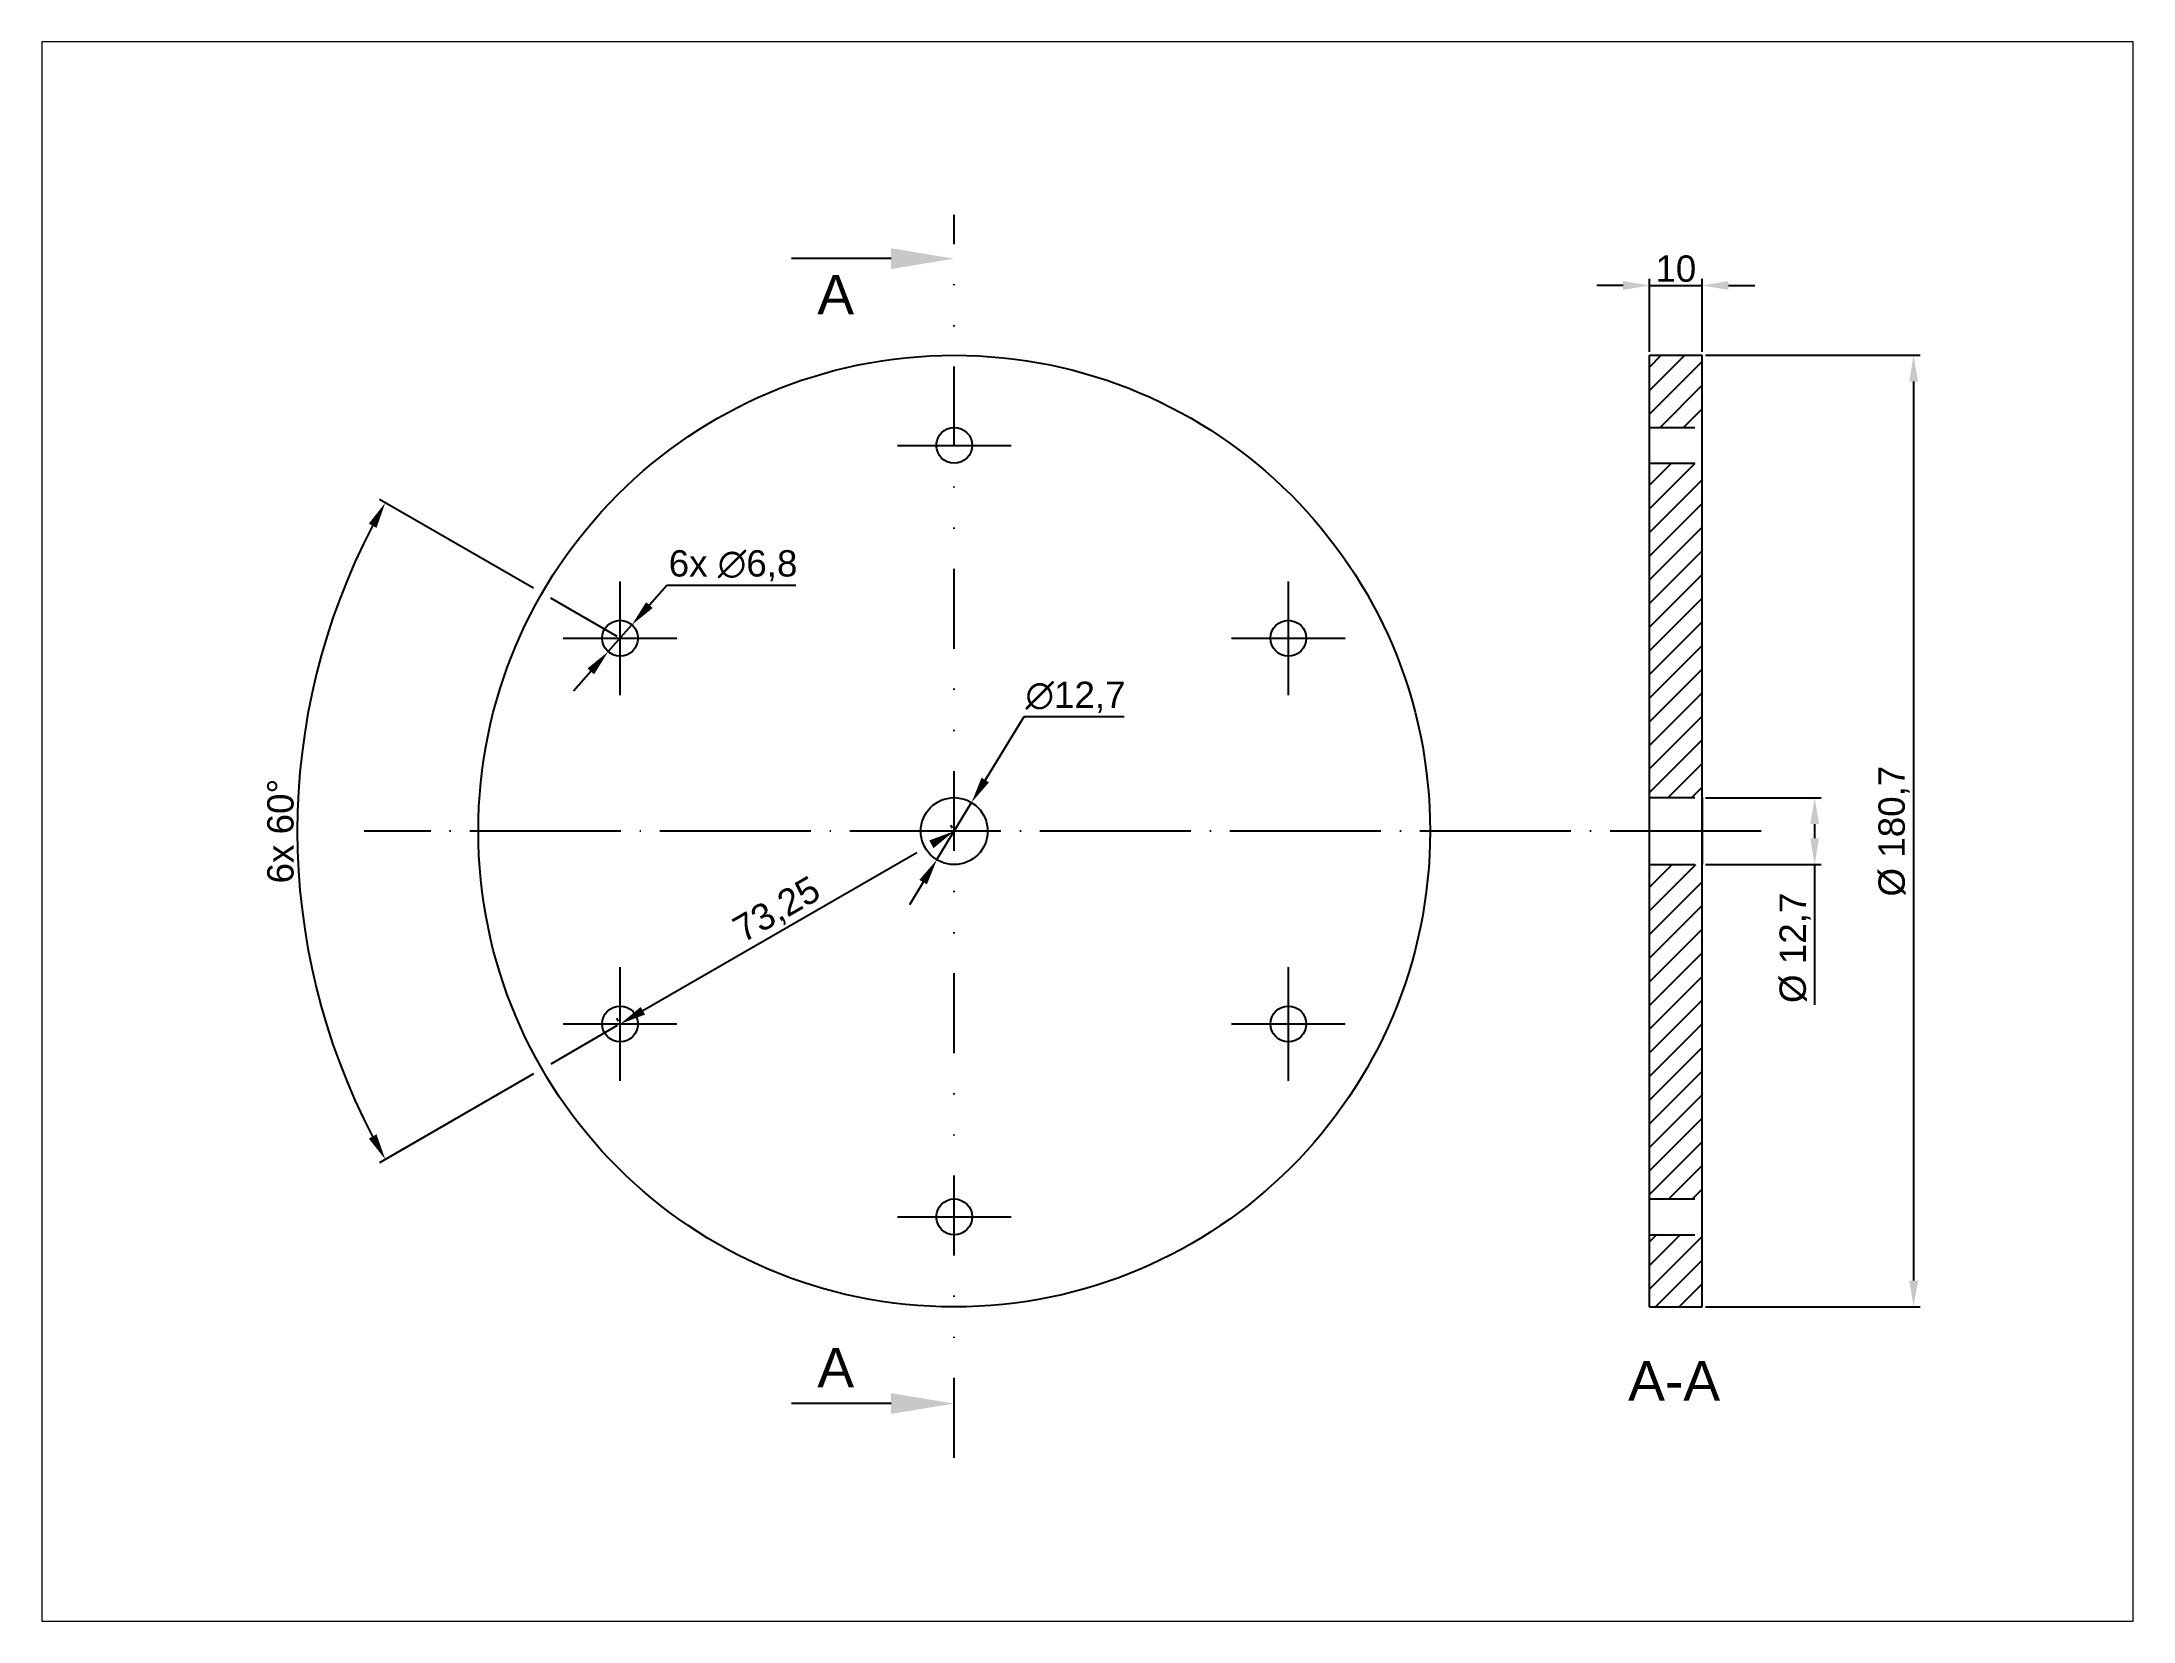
# Paper-space layout 'Layout1' of a CAD drawing. Header units: millimetres. Extents: x 0 to 257, y 0 to 194.
# The model-space entities are those that its viewports show. They can reach past a viewport. Long polylines and large blocks are cut down to what shows.
import ezdxf
from ezdxf import colors
from ezdxf.entities.mleader import LeaderData, LeaderLine
from ezdxf.math import Vec2, Vec3

# ---------------------------------------------------------------- set-up
doc = ezdxf.new("R2010")
doc.units = ezdxf.units.MM
for name, pattern in [('ACAD_ISO02W100', [15, 12, -3]), ('ACAD_ISO04W100', [30, 24, -3, 0, -3]), ('DIVIDE', [31.75, 12.7, -6.35, 0, -6.35, 0, -6.35])]:
    doc.linetypes.add(name, pattern=pattern)
for name, color, linetype in [('Centro', 7, 'ACAD_ISO04W100'), ('Corte', 7, 'DIVIDE'), ('Tracejada', 7, 'ACAD_ISO02W100')]:
    doc.layers.add(name, color=color, linetype=linetype)
doc.styles.get("Standard").update_dxf_attribs({"font": 'arial.ttf'})
doc.dimstyles.new('COTAS', dxfattribs={"dimtxt": 5, "dimasz": 5, "dimexe": 1.25, "dimexo": 0.625, "dimtad": 1, "dimtoh": 1, "dimtxsty": 'Standard', "dimcen": 2.5, "dimadec": 0, "dimazin": 0, "dimtfac": 1, "dimtmove": 0, "dimatfit": 3, "dimfxl": 1, "dimarcsym": 0})
doc.dimstyles.new('ISO-25 x2', dxfattribs={"dimtxt": 5, "dimasz": 5, "dimexe": 1.25, "dimexo": 0.625, "dimtad": 1, "dimtxsty": 'Standard', "dimcen": 2.5, "dimadec": 0, "dimazin": 0, "dimtfac": 1, "dimtmove": 0, "dimatfit": 3, "dimfxl": 1, "dimarcsym": 0})

# ---------------------------------------------------------------- blocks, each defined once
blk = doc.blocks.new('*D0')
at = {"color": 0, "lineweight": -2, "transparency": 16777216}
for p, q in [((3317.24, 1853.3), (3316.93, 1853.84)), ((3310.43, 1848.64), (3258.45, 1818.63)), ((3253.81, 1816.67), (3253.5, 1817.21))]:
    blk.add_line(p, q, dxfattribs=at)
at = {"color": 0, "transparency": 16777216}
for points in [[(3312.81, 1850.98), (3313.64, 1849.53), (3317.56, 1852.75)], [(3258.03, 1819.35), (3258.87, 1817.91), (3254.12, 1816.13)]]:
    blk.add_solid(points, dxfattribs=at)
at = {"layer": 'Defpoints', "color": 0, "transparency": 16777216}
for p in [(3317.56, 1852.75), (3254.12, 1816.13), (3254.12, 1816.13)]:
    blk.add_point(p, dxfattribs=at)
at = {"color": 0, "transparency": 16777216, "insert": (3284.02, 1837.58), "char_height": 5, "attachment_point": 5, "rotation": 30}
blk.add_mtext('73,25', dxfattribs=at)
blk = doc.blocks.new('*D1')
at = {"color": 0, "lineweight": -2, "transparency": 16777216}
for p, q in [((3237.69, 1898.87), (3208.47, 1915.74)), ((3253.58, 1889.69), (3240.94, 1896.99)), ((3253.58, 1815.82), (3240.94, 1808.52)), ((3237.69, 1806.64), (3208.47, 1789.77))]:
    blk.add_line(p, q, dxfattribs=at)
blk.add_arc((3317.56, 1852.75), 124.72, 152.2972, 207.7028, dxfattribs=at)
at = {"color": 0, "transparency": 16777216}
for points in [[(3206.41, 1911.14), (3207.87, 1910.33), (3209.55, 1915.11)], [(3207.87, 1795.18), (3206.41, 1794.37), (3209.55, 1790.4)]]:
    blk.add_solid(points, dxfattribs=at)
at = {"layer": 'Defpoints', "color": 0, "transparency": 16777216}
for p in [(3254.12, 1889.38), (3194.73, 1874.41), (3317.56, 1852.75), (3254.12, 1816.13)]:
    blk.add_point(p, dxfattribs=at)
at = {"color": 0, "transparency": 16777216, "insert": (3189.66, 1852.75), "char_height": 5, "attachment_point": 5, "rotation": 90}
blk.add_mtext('6x 60°', dxfattribs=at)
blk = doc.blocks.new('*D3')
at = {"color": 0, "lineweight": -2, "ltscale": 0.5, "transparency": 16777216}
for p, q in [((3449.56, 1943.73), (3449.56, 1957.61)), ((3459.56, 1943.73), (3459.56, 1957.61)), ((3444.56, 1956.36), (3439.56, 1956.36)), ((3449.56, 1956.36), (3459.56, 1956.36)), ((3464.56, 1956.36), (3469.56, 1956.36))]:
    blk.add_line(p, q, dxfattribs=at)
at = {"color": 0, "ltscale": 0.5, "transparency": 16777216}
for points in [[(3444.56, 1957.19), (3444.56, 1955.52), (3449.56, 1956.36)], [(3464.56, 1957.19), (3464.56, 1955.52), (3459.56, 1956.36)]]:
    blk.add_solid(points, dxfattribs=at)
at = {"layer": 'Defpoints', "color": 0, "ltscale": 0.5, "transparency": 16777216}
for p in [(3459.56, 1956.36), (3449.56, 1943.1), (3459.56, 1943.1)]:
    blk.add_point(p, dxfattribs=at)
at = {"color": 0, "ltscale": 0.5, "transparency": 16777216, "insert": (3454.56, 1959.53), "char_height": 5, "attachment_point": 5}
blk.add_mtext('10', dxfattribs=at)
blk = doc.blocks.new('*D4')
at = {"color": 0, "lineweight": -2, "ltscale": 0.5, "transparency": 16777216}
for p, q in [((3460.19, 1943.1), (3500.95, 1943.1)), ((3499.7, 1938.1), (3499.7, 1767.4)), ((3460.19, 1762.4), (3500.95, 1762.4))]:
    blk.add_line(p, q, dxfattribs=at)
at = {"color": 0, "ltscale": 0.5, "transparency": 16777216}
for points in [[(3498.87, 1938.1), (3500.54, 1938.1), (3499.7, 1943.1)], [(3498.87, 1767.4), (3500.54, 1767.4), (3499.7, 1762.4)]]:
    blk.add_solid(points, dxfattribs=at)
at = {"layer": 'Defpoints', "color": 0, "ltscale": 0.5, "transparency": 16777216}
for p in [(3459.56, 1943.1), (3459.56, 1762.4), (3499.7, 1762.4)]:
    blk.add_point(p, dxfattribs=at)
at = {"color": 0, "ltscale": 0.5, "transparency": 16777216, "insert": (3495.99, 1852.75), "char_height": 5, "attachment_point": 5, "rotation": 90}
blk.add_mtext('%%C 180,7', dxfattribs=at)
blk = doc.blocks.new('*D5')
at = {"color": 0, "lineweight": -2, "ltscale": 0.5, "transparency": 16777216}
for p, q in [((3330.75, 1874.46), (3323.45, 1862.45)), ((3349.8, 1874.46), (3330.75, 1874.46)), ((3314.26, 1847.33), (3320.85, 1858.18)), ((3311.66, 1843.05), (3309.07, 1838.78))]:
    blk.add_line(p, q, dxfattribs=at)
at = {"color": 0, "ltscale": 0.5, "transparency": 16777216}
for points in [[(3322.74, 1862.89), (3324.16, 1862.02), (3320.85, 1858.18)], [(3310.95, 1843.49), (3312.37, 1842.62), (3314.26, 1847.33)]]:
    blk.add_solid(points, dxfattribs=at)
at = {"layer": 'Defpoints', "color": 0, "ltscale": 0.5, "transparency": 16777216}
for p in [(3320.85, 1858.18), (3314.26, 1847.33)]:
    blk.add_point(p, dxfattribs=at)
at = {"color": 0, "ltscale": 0.5, "transparency": 16777216, "insert": (3340.59, 1878.17), "char_height": 5, "attachment_point": 5}
blk.add_mtext('∅12,7', dxfattribs=at)
blk = doc.blocks.new('*D7')
at = {"color": 0, "lineweight": -2, "ltscale": 0.5, "transparency": 16777216}
for p, q in [((3460.19, 1859.1), (3482.17, 1859.1)), ((3480.92, 1854.1), (3480.92, 1851.4)), ((3460.19, 1846.4), (3482.17, 1846.4)), ((3480.92, 1846.4), (3480.92, 1819.79))]:
    blk.add_line(p, q, dxfattribs=at)
at = {"color": 0, "ltscale": 0.5, "transparency": 16777216}
for points in [[(3480.08, 1854.1), (3481.75, 1854.1), (3480.92, 1859.1)], [(3480.08, 1851.4), (3481.75, 1851.4), (3480.92, 1846.4)]]:
    blk.add_solid(points, dxfattribs=at)
at = {"layer": 'Defpoints', "color": 0, "ltscale": 0.5, "transparency": 16777216}
for p in [(3459.56, 1859.1), (3459.56, 1846.4), (3480.92, 1846.4)]:
    blk.add_point(p, dxfattribs=at)
at = {"color": 0, "ltscale": 0.5, "transparency": 16777216, "insert": (3477.21, 1830.59), "char_height": 5, "attachment_point": 5, "rotation": 90}
blk.add_mtext('%%C 12,7', dxfattribs=at)
blk = doc.blocks.new('*D8')
at = {"color": 0, "lineweight": -2, "ltscale": 0.5, "transparency": 16777216}
for p, q in [((3262.99, 1899.42), (3259.68, 1895.67)), ((3287.51, 1899.42), (3262.99, 1899.42)), ((3251.87, 1886.83), (3256.37, 1891.93)), ((3248.56, 1883.09), (3245.25, 1879.34))]:
    blk.add_line(p, q, dxfattribs=at)
at = {"color": 0, "ltscale": 0.5, "transparency": 16777216}
for points in [[(3259.06, 1896.22), (3260.31, 1895.12), (3256.37, 1891.93)], [(3247.93, 1883.64), (3249.18, 1882.53), (3251.87, 1886.83)]]:
    blk.add_solid(points, dxfattribs=at)
at = {"layer": 'Defpoints', "color": 0, "ltscale": 0.5, "transparency": 16777216}
for p in [(3256.37, 1891.93), (3251.87, 1886.83)]:
    blk.add_point(p, dxfattribs=at)
at = {"color": 0, "ltscale": 0.5, "transparency": 16777216, "insert": (3275.57, 1903.13), "char_height": 5, "attachment_point": 5}
blk.add_mtext('6x ∅6,8', dxfattribs=at)

msp = doc.modelspace()

# ---------------------------------------------------------------- hatches: boundary and pattern name
at = {"ltscale": 0.5}
h = msp.add_hatch(dxfattribs=at)
h.set_pattern_fill('ANSI31', color=256)
h.paths.add_polyline_path([(3459.562, 1846.404), (3449.562, 1846.404), (3449.562, 1782.904), (3459.562, 1782.904)])
h.paths.add_polyline_path([(3459.562, 1776.104), (3449.562, 1776.104), (3449.562, 1762.404), (3459.562, 1762.404)])
h.paths.add_polyline_path([(3459.562, 1922.604), (3449.562, 1922.604), (3449.562, 1859.104), (3459.562, 1859.104)])
h.paths.add_polyline_path([(3459.562, 1943.104), (3449.562, 1943.104), (3449.562, 1929.404), (3459.562, 1929.404)])

# ---------------------------------------------------------------- linework, layer by layer
for p, q in [((3449.562, 1762.404), (3449.562, 1943.104)), ((3449.562, 1943.104), (3459.562, 1943.104)), ((3459.562, 1762.404), (3459.562, 1943.104)), ((3449.562, 1762.404), (3459.562, 1762.404))]:
    msp.add_line(p, q)
msp.add_line((3459.562, 1859.104), (3459.562, 1846.404), dxfattribs=at)
for centre, radius in [((3317.557, 1852.754), 90.35), ((3317.557, 1926.004), 3.4), ((3254.121, 1889.379), 3.4), ((3380.993, 1889.379), 3.4), ((3317.557, 1852.754), 6.35), ((3254.121, 1816.129), 3.4), ((3380.993, 1816.129), 3.4), ((3317.557, 1779.504), 3.4)]:
    msp.add_circle(centre, radius)
at = {"layer": 'Centro', "ltscale": 0.5}
for p, q in [((3306.757, 1926.004), (3328.357, 1926.004)), ((3254.121, 1878.579), (3254.121, 1900.179)), ((3380.993, 1878.579), (3380.993, 1900.179)), ((3243.321, 1889.379), (3264.921, 1889.379)), ((3370.193, 1889.379), (3391.793, 1889.379)), ((3470.738, 1852.754), (3205.557, 1852.754)), ((3254.121, 1805.329), (3254.121, 1826.929)), ((3380.993, 1805.329), (3380.993, 1826.929)), ((3243.321, 1816.129), (3264.921, 1816.129)), ((3370.193, 1816.129), (3391.793, 1816.129)), ((3306.757, 1779.504), (3328.357, 1779.504))]:
    msp.add_line(p, q, dxfattribs=at)
at = {"layer": 'Corte', "ltscale": 0.5}
msp.add_line((3317.557, 1733.754), (3317.557, 1969.754), dxfattribs=at)
at = {"layer": 'Tracejada', "ltscale": 0.3}
for p, q in [((3449.562, 1929.404), (3459.562, 1929.404)), ((3449.562, 1922.604), (3459.562, 1922.604)), ((3449.562, 1859.104), (3459.562, 1859.104)), ((3449.562, 1846.404), (3459.562, 1846.404)), ((3449.562, 1782.904), (3459.562, 1782.904)), ((3449.562, 1776.104), (3459.562, 1776.104))]:
    msp.add_line(p, q, dxfattribs=at)

# ---------------------------------------------------------------- texts
at = {"ltscale": 0.5, "char_height": 7.5}
for s, insert, attachment_point in [('A', (3291.557, 1950.879), 7), ('A', (3291.557, 1754.629), 1), ('A-A', (3445.506, 1752.114), 1)]:
    msp.add_mtext_dynamic_manual_height_columns(s, width=11.33274, gutter_width=12.5, heights=[0], dxfattribs=dict(at, insert=insert, attachment_point=attachment_point))

# ---------------------------------------------------------------- dimensions: what is measured, and where the dimension line sits
at = {"ltscale": 0.5}
dim = msp.add_linear_dim(base=(3459.562, 1956.357), p1=(3449.562, 1943.104), p2=(3459.562, 1943.104), dimstyle='COTAS', dxfattribs=at)
dim.commit()
dim.dimension.update_dxf_attribs({"geometry": '*D3', "text_midpoint": (3454.562, 1959.535)})
dim = msp.add_linear_dim(base=(3499.705, 1762.404), p1=(3459.562, 1943.104), p2=(3459.562, 1762.404), angle=90, text='%%C <>', dimstyle='COTAS', dxfattribs=at)
dim.commit()
dim.dimension.update_dxf_attribs({"geometry": '*D4', "text_midpoint": (3495.993, 1852.754)})
dim = msp.add_angular_dim_3p(base=(3194.735, 1874.411), center=(3317.557, 1852.754), p1=(3254.121, 1889.379), p2=(3254.121, 1816.129), text='6x <>', dimstyle='COTAS')
dim.commit()
dim.dimension.update_dxf_attribs({"geometry": '*D1', "text_midpoint": (3189.662, 1852.754)})
dim = msp.add_diameter_dim_2p(p1=(3251.869, 1886.831), p2=(3256.372, 1891.927), text='6x <>', dimstyle='COTAS', dxfattribs=at)
dim.commit()
dim.dimension.update_dxf_attribs({"geometry": '*D8', "text_midpoint": (3275.566, 1903.131)})
dim = msp.add_diameter_dim_2p(p1=(3314.259, 1847.328), p2=(3320.855, 1858.18), dimstyle='COTAS', dxfattribs=at)
dim.commit()
dim.dimension.update_dxf_attribs({"geometry": '*D5', "text_midpoint": (3340.588, 1874.46), "dimtype": 163})
dim = msp.add_linear_dim(base=(3480.917, 1846.404), p1=(3459.562, 1859.104), p2=(3459.562, 1846.404), angle=90, text='%%C <>', dimstyle='ISO-25 x2', dxfattribs=at)
dim.commit()
dim.dimension.update_dxf_attribs({"geometry": '*D7', "text_midpoint": (3480.917, 1830.595), "dimtype": 160})
dim = msp.add_aligned_dim(p1=(3317.557, 1852.754), p2=(3254.121, 1816.129), distance=0, dimstyle='COTAS')
dim.commit()
dim.dimension.update_dxf_attribs({"geometry": '*D0', "text_midpoint": (3284.024, 1837.585)})

# ---------------------------------------------------------------- leaders
ml = msp.add_multileader_mtext('Standard', dxfattribs=at)
ml.set_content('', color=256)
ml.set_leader_properties()
ml.build(insert=Vec2(0, 0))
ml.multileader.update_dxf_attribs({"arrow_head_size": 12})
ctx = ml.context
ctx.base_point, ctx.arrow_head_size, ctx.plane_origin = Vec3(3282.676, 1961.453), 12, Vec3(3317.557, 1961.453)
ctx.text_align_type = 2
notes = []
notes.append((ctx, [(0, (1, 1, 0), (3289.572, 1961.453), (-1, 0), 2.896, [(0, [(3317.557, 1961.453)], 0, [])])]))
ctx.mtext.insert, ctx.mtext.alignment, ctx.mtext.flow_direction = Vec3(3284.676, 1963.453), 3, 5
ml = msp.add_multileader_mtext('Standard', dxfattribs=at)
ml.set_content('', color=256)
ml.set_leader_properties()
ml.build(insert=Vec2(0, 0))
ml.multileader.update_dxf_attribs({"arrow_head_size": 12})
ctx = ml.context
ctx.base_point, ctx.arrow_head_size, ctx.plane_origin = Vec3(3282.676, 1744.055), 12, Vec3(3317.557, 1744.055)
ctx.text_align_type = 2
notes.append((ctx, [(0, (1, 1, 0), (3289.572, 1744.055), (-1, 0), 2.896, [(0, [(3317.557, 1744.055)], 0, [])])]))
ctx.mtext.insert, ctx.mtext.alignment, ctx.mtext.flow_direction = Vec3(3284.676, 1746.055), 3, 5
for ctx, leaders in notes:
    for number, flags, end, landing, length, lines in leaders:
        leader = LeaderData()
        leader.index, (leader.has_last_leader_line, leader.has_dogleg_vector, leader.attachment_direction) = number, flags
        leader.last_leader_point, leader.dogleg_vector, leader.dogleg_length = Vec3(end), Vec3(landing), length
        for number, points, colour, breaks in lines:
            line = LeaderLine()
            line.index, line.vertices, line.color, line.breaks = number, Vec3.list(points), colors.encode_raw_color(colour), breaks
            leader.lines.append(line)
        ctx.leaders.append(leader)

psp = doc.layouts.get("Layout1")

# ---------------------------------------------------------------- viewports
at = {"layer": '0', "ltscale": 0.5}
psp.add_viewport(center=(128.17, 97.46), size=(256.87, 194.0098), view_center_point=(3342.866, 1852.685), view_height=299.8959, dxfattribs=at)

doc.saveas('drawing.dxf')
